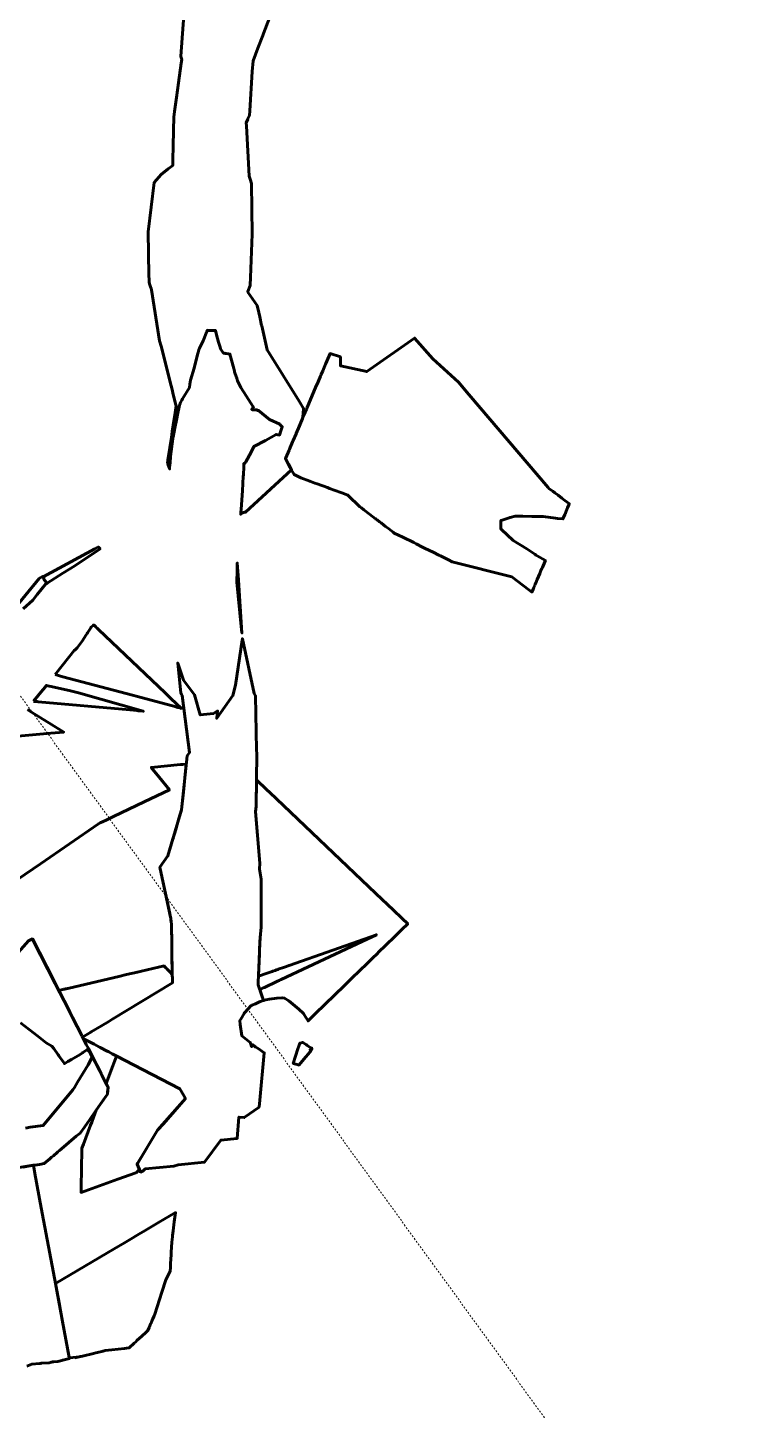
# Model space of a CAD drawing. Header units: millimetres. Extents: x -11105 to 6250, y -8045 to 7046.
# Drawn here: x -3840.4 to -3798.8, y -1026.1 to -944.5 of the extents above; entities that cross this region are included whole.
import ezdxf

# ---------------------------------------------------------------- set-up
doc = ezdxf.new("R2010")
doc.units = ezdxf.units.MM
doc.linetypes.add('DOT', pattern=[2, 1, -1])
for name, color, linetype in [('_Сеть_', 1, 'Continuous'), ('C_____20241011082109304504_БДШ-1_26_28_-260_ЮЗРТ-2_ОР_tridb_ОР_02_20', 1, 'Continuous'), ('C_____20241011082109304504_БДШ-1_26_28_-260_ЮЗРТ-2_ОР_tridb_ОР_03_20', 1, 'Continuous'), ('C_____20241011082111675117_БДШ-2_26_28_-260_ЮЗРТ-2_ОР_tridb_ОР_06_20', 1, 'Continuous'), ('C_____20241011082113471330_БДШ-3_26_28_-260_ЮЗРТ-2_ОР_tridb_ОР_07_20', 1, 'Continuous'), ('C_____20241011082114830865_БДШ-4_26_24_-260_ЮЗРТ-2_ОР_tridb_ОР_01_20', 1, 'Continuous'), ('C_____20241011082116097569_ОРТ_26_-260_ЮЗРТ-2_ОР_tridb_ОР_08_20', 1, 'Continuous'), ('C_____20241011082116097569_ОРТ_26_-260_ЮЗРТ-2_ОР_tridb_ОР_09_20', 1, 'Continuous'), ('C_____20241011082130058816_БДШ-1_25_30_-290_ЮЗРТ-2_ОР_tridb_ОР_01_22_СОБР', 1, 'Continuous')]:
    doc.layers.add(name, color=color, linetype=linetype)

msp = doc.modelspace()

# ---------------------------------------------------------------- linework, layer by layer
at = {"layer": '_Сеть_', "color": 251, "linetype": 'DOT', "lineweight": 13, "ltscale": 0.09, "true_color": 0x42495b}
msp.add_lwpolyline([(-1601.211, -4066.546), (-5607.901, 1448.189)], dxfattribs=at)
at = {"layer": 'C_____20241011082109304504_БДШ-1_26_28_-260_ЮЗРТ-2_ОР_tridb_ОР_02_20', "color": 18, "linetype": 'Continuous', "lineweight": 60, "ltscale": 0.09, "true_color": 0x000000}
msp.add_lwpolyline([(-3841.357, -978.967), (-3839.742, -977), (-3839.692, -976.955), (-3839.516, -976.865), (-3839.447, -977.078), (-3839.271, -977.283), (-3839.344, -977.316), (-3839.349, -977.323), (-3839.871, -977.94), (-3840.121, -978.271), (-3840.695, -978.79)], dxfattribs=at)
at = {"layer": 'C_____20241011082109304504_БДШ-1_26_28_-260_ЮЗРТ-2_ОР_tridb_ОР_03_20', "color": 18, "linetype": 'Continuous', "lineweight": 60, "ltscale": 0.09, "true_color": 0x000000}
for points in [[(-3839.447, -977.078), (-3839.505, -976.898), (-3836.45, -975.253), (-3836.269, -975.156), (-3836.244, -975.142), (-3836.142, -975.252), (-3837.648, -976.241), (-3838.357, -976.692), (-3839.277, -977.277), (-3839.301, -977.249), (-3839.447, -977.078)], [(-3839.323, -977.306), (-3839.349, -977.323), (-3839.344, -977.316), (-3839.323, -977.306)]]:
    msp.add_lwpolyline(points, dxfattribs=at)
at = {"layer": 'C_____20241011082111675117_БДШ-2_26_28_-260_ЮЗРТ-2_ОР_tridb_ОР_06_20', "color": 18, "linetype": 'Continuous', "lineweight": 60, "ltscale": 0.09, "true_color": 0x000000}
for points in [[(-3840.993, -999.095), (-3840.386, -998.412), (-3840.137, -998.295), (-3840.094, -998.379), (-3838.799, -1000.921), (-3838.001, -1002.487), (-3837.935, -1002.616), (-3837.813, -1002.856), (-3837.808, -1002.865), (-3837.767, -1002.946), (-3837.225, -1004.01), (-3837.204, -1004.051), (-3837.083, -1004.288), (-3836.96, -1004.53), (-3836.84, -1004.765), (-3836.84, -1004.766), (-3836.7, -1005.039), (-3836.59, -1005.256), (-3836.432, -1005.565), (-3836.335, -1005.757), (-3836.165, -1006.089), (-3836.087, -1006.244), (-3836.034, -1006.348), (-3835.759, -1006.887), (-3835.663, -1007.075), (-3835.714, -1007.462), (-3835.826, -1007.624), (-3836.41, -1008.465), (-3836.759, -1008.968), (-3837.075, -1009.422), (-3837.322, -1009.779), (-3837.557, -1009.956), (-3838.42, -1010.692), (-3838.542, -1010.797), (-3838.638, -1010.878), (-3838.662, -1010.898), (-3838.673, -1010.908), (-3838.909, -1011.11), (-3839.013, -1011.198), (-3839.122, -1011.291), (-3839.447, -1011.568), (-3839.721, -1011.614), (-3840.165, -1011.688), (-3840.405, -1011.728), (-3840.698, -1011.777)], [(-3840.546, -1009.475), (-3840.275, -1009.423), (-3839.506, -1009.311), (-3837.76, -1007.208), (-3837.664, -1007.066), (-3837.472, -1006.751), (-3836.855, -1005.744), (-3836.607, -1005.274), (-3836.715, -1005.075), (-3836.854, -1004.893), (-3836.888, -1004.85), (-3836.894, -1004.84), (-3836.9, -1004.83), (-3836.901, -1004.828), (-3837.016, -1004.91), (-3837.156, -1005.005), (-3837.168, -1005.013), (-3837.19, -1005.029), (-3837.328, -1005.129), (-3837.827, -1005.426), (-3838.044, -1005.546), (-3838.228, -1005.647), (-3838.258, -1005.664), (-3838.579, -1005.21), (-3838.606, -1005.166), (-3838.619, -1005.145), (-3838.62, -1005.143), (-3838.621, -1005.142), (-3838.621, -1005.142), (-3838.621, -1005.142), (-3838.626, -1005.144), (-3838.888, -1004.772), (-3838.99, -1004.629), (-3839.338, -1004.431), (-3839.825, -1004.048), (-3840.842, -1003.248)]]:
    msp.add_lwpolyline(points, dxfattribs=at)
at = {"layer": 'C_____20241011082113471330_БДШ-3_26_28_-260_ЮЗРТ-2_ОР_tridb_ОР_07_20', "color": 18, "linetype": 'Continuous', "lineweight": 60, "ltscale": 0.09, "true_color": 0x000000}
msp.add_lwpolyline([(-3842.154, -1011.998), (-3840.096, -1011.662), (-3840.091, -1011.661), (-3839.998, -1012.162), (-3839.619, -1014.19), (-3839.485, -1014.909), (-3838.554, -1019.901), (-3838.489, -1020.248), (-3838.344, -1021.024), (-3837.973, -1023.012), (-3837.966, -1023.049), (-3837.959, -1023.089), (-3838.357, -1023.178), (-3838.413, -1023.195), (-3838.65, -1023.263), (-3838.878, -1023.276), (-3838.946, -1023.28), (-3838.98, -1023.292), (-3839.017, -1023.294), (-3839.024, -1023.294), (-3839.164, -1023.338), (-3839.597, -1023.364), (-3839.629, -1023.366), (-3839.666, -1023.38), (-3839.725, -1023.382), (-3839.727, -1023.383), (-3840.172, -1023.417), (-3840.472, -1023.538)], dxfattribs=at)
at = {"layer": 'C_____20241011082114830865_БДШ-4_26_24_-260_ЮЗРТ-2_ОР_tridb_ОР_01_20', "color": 18, "linetype": 'Continuous', "lineweight": 60, "ltscale": 0.09, "true_color": 0x000000}
msp.add_lwpolyline([(-3824.832, -970.588), (-3824.898, -970.462), (-3824.92, -970.42), (-3825.027, -970.215), (-3825.186, -969.912), (-3825.171, -969.877), (-3824.975, -969.415), (-3824.95, -969.358), (-3824.764, -968.92), (-3824.733, -968.847), (-3824.564, -968.451), (-3824.555, -968.43), (-3824.359, -967.968), (-3824.318, -967.87), (-3824.175, -967.535), (-3824.133, -967.436), (-3824.01, -967.146), (-3823.967, -967.045), (-3823.95, -967.005), (-3823.905, -966.9), (-3823.403, -965.72), (-3823.259, -965.382), (-3823.117, -965.046), (-3823.075, -964.949), (-3822.98, -964.724), (-3822.941, -964.632), (-3822.852, -964.424), (-3822.816, -964.34), (-3822.737, -964.152), (-3822.547, -963.705), (-3821.935, -963.903), (-3821.938, -964.333), (-3821.939, -964.423), (-3820.378, -964.77), (-3817.55, -962.796), (-3816.485, -964.015), (-3814.96, -965.39), (-3814.354, -966.131), (-3809.658, -971.616), (-3809.593, -971.692), (-3809.445, -971.803), (-3809.387, -971.847), (-3809.262, -971.941), (-3809.071, -972.084), (-3808.855, -972.246), (-3808.673, -972.383), (-3808.403, -972.586), (-3808.431, -972.652), (-3808.505, -972.826), (-3808.585, -973.015), (-3808.659, -973.188), (-3808.669, -973.213), (-3808.784, -973.482), (-3809.097, -973.447), (-3809.22, -973.432), (-3809.95, -973.343), (-3809.998, -973.342), (-3810.005, -973.342), (-3810.044, -973.341), (-3810.443, -973.334), (-3810.621, -973.33), (-3811.158, -973.315), (-3811.604, -973.313), (-3811.905, -973.389), (-3812.444, -973.562), (-3812.446, -973.579), (-3812.459, -974.058), (-3812.412, -974.104), (-3811.733, -974.755), (-3810.928, -975.25), (-3810.449, -975.569), (-3810.4, -975.601), (-3810.361, -975.627), (-3810.314, -975.659), (-3809.824, -975.928), (-3809.863, -976.02), (-3810, -976.342), (-3810.028, -976.409), (-3810.081, -976.532), (-3810.106, -976.591), (-3810.157, -976.711), (-3810.305, -977.059), (-3810.319, -977.093), (-3810.375, -977.224), (-3810.39, -977.259), (-3810.44, -977.377), (-3810.455, -977.412), (-3810.499, -977.515), (-3810.512, -977.546), (-3810.549, -977.633), (-3810.621, -977.802), (-3810.809, -977.661), (-3811.811, -976.908), (-3815.324, -976.012), (-3815.558, -975.895), (-3815.591, -975.879), (-3815.75, -975.8), (-3815.94, -975.706), (-3816.023, -975.665), (-3816.116, -975.619), (-3816.456, -975.45), (-3816.926, -975.217), (-3817.082, -975.139), (-3817.466, -974.949), (-3817.608, -974.878), (-3818.256, -974.557), (-3818.753, -974.31), (-3818.814, -974.264), (-3818.896, -974.202), (-3819.093, -974.051), (-3819.267, -973.92), (-3819.389, -973.827), (-3819.536, -973.715), (-3819.625, -973.648), (-3819.771, -973.537), (-3819.827, -973.494), (-3819.866, -973.464), (-3820.221, -973.195), (-3820.554, -972.941), (-3820.701, -972.829), (-3820.783, -972.767), (-3821.495, -972.074), (-3821.852, -971.943), (-3821.905, -971.924), (-3822.581, -971.677), (-3822.71, -971.63), (-3823.311, -971.411), (-3823.452, -971.359), (-3823.751, -971.25), (-3824.287, -971.054), (-3824.677, -970.862), (-3824.832, -970.588)], dxfattribs=at)
at = {"layer": 'C_____20241011082116097569_ОРТ_26_-260_ЮЗРТ-2_ОР_tridb_ОР_08_20', "color": 18, "linetype": 'Continuous', "lineweight": 60, "ltscale": 0.09, "true_color": 0x000000}
for points in [[(-3833.962, -1011.6), (-3832.743, -1009.596), (-3831.102, -1007.73), (-3831.43, -1007.15), (-3835.24, -1005.174), (-3835.428, -1005.077), (-3835.635, -1004.969), (-3835.757, -1004.906), (-3836.108, -1004.724), (-3836.123, -1004.716), (-3836.179, -1004.687), (-3836.496, -1004.523), (-3836.58, -1004.479), (-3836.857, -1004.336), (-3837.003, -1004.26), (-3837.132, -1004.193), (-3837.178, -1004.101), (-3836.688, -1003.805), (-3836.669, -1003.793), (-3836.07, -1003.431), (-3835.637, -1003.17), (-3835.452, -1003.058), (-3831.868, -1000.892), (-3831.867, -1000.864), (-3831.871, -1000.678), (-3831.873, -1000.568), (-3831.875, -1000.476), (-3831.877, -1000.36), (-3831.906, -998.887), (-3831.91, -998.638), (-3831.933, -997.48), (-3831.951, -997.252), (-3831.955, -997.203), (-3831.963, -997.095), (-3832.013, -996.861), (-3832.04, -996.736), (-3832.613, -994.055), (-3832.133, -993.387), (-3831.333, -990.671), (-3830.997, -987.472), (-3830.853, -987.27), (-3831.301, -983.914), (-3831.34, -983.849), (-3831.369, -983.746), (-3831.552, -981.999), (-3831.216, -983.005), (-3830.557, -983.865), (-3830.22, -985.058), (-3829.447, -984.979), (-3829.201, -984.82), (-3829.252, -985.253), (-3828.289, -983.913), (-3828.146, -983.293), (-3827.744, -980.648), (-3827.737, -980.598), (-3827.736, -980.582), (-3827.734, -980.557), (-3827.033, -983.797), (-3826.955, -983.941), (-3826.897, -987.128), (-3826.886, -987.353), (-3826.925, -990.472), (-3826.961, -990.762), (-3826.694, -993.812), (-3826.72, -994.178), (-3826.619, -994.762), (-3826.622, -996.734), (-3826.623, -997.13), (-3826.624, -997.563), (-3826.624, -997.591), (-3826.68, -998.196), (-3826.69, -998.302), (-3826.696, -998.449), (-3826.743, -999.528), (-3826.8, -1000.865), (-3826.806, -1000.998), (-3826.585, -1001.631), (-3826.479, -1001.934), (-3826.507, -1001.942), (-3826.656, -1001.985), (-3826.662, -1001.987), (-3826.682, -1001.996), (-3826.996, -1002.144), (-3827.013, -1002.15), (-3827.018, -1002.152), (-3827.114, -1002.184), (-3827.167, -1002.216), (-3827.215, -1002.246), (-3827.228, -1002.253), (-3827.249, -1002.276), (-3827.377, -1002.411), (-3827.608, -1002.656), (-3827.633, -1002.699), (-3827.83, -1003.032), (-3827.881, -1003.119), (-3827.861, -1003.349), (-3827.761, -1004.026), (-3827.278, -1004.417), (-3827.263, -1004.43), (-3827.255, -1004.456), (-3827.193, -1004.652), (-3827.145, -1004.538), (-3827.143, -1004.534), (-3826.987, -1004.671), (-3826.942, -1004.679), (-3826.933, -1004.681), (-3826.796, -1004.775), (-3826.445, -1005.02), (-3826.696, -1007.823), (-3826.742, -1008.227), (-3827.621, -1008.849), (-3827.934, -1008.826), (-3828.041, -1010.085), (-3829.004, -1010.178), (-3829.978, -1011.494), (-3831.532, -1011.645), (-3831.785, -1011.715), (-3833.484, -1011.88), (-3833.595, -1011.997), (-3833.752, -1012.072), (-3833.962, -1011.6)], [(-3823.759, -1004.898), (-3823.743, -1004.896), (-3823.66, -1004.887), (-3823.851, -1005.11), (-3823.977, -1005.257), (-3824.398, -1005.747), (-3824.489, -1005.72), (-3824.727, -1005.65), (-3824.447, -1004.789), (-3824.395, -1004.63), (-3824.34, -1004.461), (-3824.163, -1004.41), (-3824.132, -1004.431), (-3823.973, -1004.541), (-3823.91, -1004.585), (-3823.686, -1004.739), (-3823.609, -1004.772), (-3823.759, -1004.898)]]:
    msp.add_lwpolyline(points, dxfattribs=at)
at = {"layer": 'C_____20241011082116097569_ОРТ_26_-260_ЮЗРТ-2_ОР_tridb_ОР_09_20', "color": 18, "linetype": 'Continuous', "lineweight": 60, "ltscale": 0.09, "true_color": 0x000000}
for points in [[(-3832.164, -970.159), (-3832.141, -970.008), (-3832.026, -969.27), (-3831.931, -968.659), (-3831.876, -968.305), (-3831.76, -967.556), (-3831.707, -967.215), (-3831.641, -966.788), (-3831.644, -966.784), (-3831.644, -966.784), (-3831.661, -966.761), (-3831.664, -966.757), (-3831.69, -966.652), (-3831.803, -966.196), (-3831.913, -965.755), (-3831.945, -965.623), (-3832.507, -963.359), (-3832.521, -963.312), (-3832.532, -963.276), (-3832.628, -962.955), (-3832.629, -962.953), (-3833.108, -959.935), (-3833.127, -959.872), (-3833.158, -959.769), (-3833.195, -959.648), (-3833.24, -959.499), (-3833.247, -959.475), (-3833.25, -959.38), (-3833.256, -959.081), (-3833.313, -956.52), (-3832.95, -953.602), (-3832.544, -953.125), (-3832.116, -952.793), (-3831.854, -952.59), (-3831.818, -951.103), (-3831.812, -950.876), (-3831.803, -950.499), (-3831.784, -949.73), (-3831.74, -949.402), (-3831.629, -948.581), (-3831.511, -947.706), (-3831.355, -946.546), (-3831.316, -946.329), (-3831.365, -946.164), (-3831.371, -946.144), (-3831.371, -946.143), (-3831.375, -946.131), (-3831.137, -942.922)], [(-3826.126, -943.867), (-3826.479, -944.789), (-3826.53, -944.919), (-3826.814, -945.661), (-3827.104, -946.417), (-3827.146, -947.049), (-3827.298, -949.36), (-3827.316, -949.642), (-3827.403, -949.821), (-3827.404, -949.822), (-3827.415, -949.851), (-3827.501, -950.08), (-3827.502, -950.082), (-3827.493, -950.25), (-3827.327, -953.234), (-3827.274, -953.395), (-3827.185, -953.664), (-3827.185, -953.666), (-3827.155, -956.649), (-3827.155, -956.651), (-3827.256, -959.216), (-3827.273, -959.659), (-3827.274, -959.689), (-3827.415, -960.041), (-3827.42, -960.054), (-3827.403, -960.079), (-3826.858, -960.869), (-3826.767, -961.279), (-3826.708, -961.541), (-3826.595, -962.045), (-3826.589, -962.074), (-3826.273, -963.487), (-3826.273, -963.489), (-3824.383, -966.524), (-3824.111, -966.945), (-3824.114, -966.975), (-3824.115, -966.983), (-3824.123, -967.052), (-3824.137, -967.179), (-3824.138, -967.191), (-3824.14, -967.212), (-3824.166, -967.449), (-3824.175, -967.533), (-3824.175, -967.535), (-3824.419, -968.108), (-3824.555, -968.43), (-3824.564, -968.451), (-3824.733, -968.847), (-3824.764, -968.92), (-3824.95, -969.358), (-3824.975, -969.415), (-3825.171, -969.877), (-3825.186, -969.912), (-3825.027, -970.215), (-3825.011, -970.247), (-3824.833, -970.586), (-3827.545, -973.081), (-3827.559, -973.079), (-3827.602, -973.07), (-3827.662, -973.1), (-3827.709, -973.128), (-3827.768, -973.162), (-3827.828, -973.198), (-3827.829, -973.074), (-3827.798, -972.906), (-3827.732, -971.827), (-3827.68, -970.955), (-3827.676, -970.891), (-3827.672, -970.827), (-3827.648, -970.436), (-3827.646, -970.402), (-3827.641, -970.318), (-3827.64, -970.294), (-3827.639, -970.283), (-3827.644, -970.193), (-3827.587, -970.194), (-3827.583, -970.194), (-3827.534, -970.105), (-3827.218, -969.531), (-3827.049, -969.197), (-3826.377, -968.85), (-3825.738, -968.483), (-3825.545, -968.523), (-3825.462, -968.28), (-3825.377, -968.035), (-3825.498, -967.91), (-3825.526, -967.88), (-3826.122, -967.599), (-3826.776, -967.069), (-3826.811, -967.075), (-3826.893, -967.027), (-3827.007, -967.032), (-3827.123, -967.037), (-3827.165, -967.013), (-3827.181, -966.995), (-3827.171, -966.984), (-3827.083, -966.886), (-3827.08, -966.883), (-3827.101, -966.85), (-3827.516, -966.206), (-3827.829, -965.72), (-3828.019, -965.318), (-3828.066, -965.154), (-3828.074, -965.131), (-3828.198, -964.781), (-3828.207, -964.745), (-3828.248, -964.593), (-3828.475, -963.736), (-3828.558, -963.719), (-3828.567, -963.718), (-3828.688, -963.701), (-3828.743, -963.694), (-3828.792, -963.687), (-3828.863, -963.684), (-3828.873, -963.669), (-3829.018, -963.432), (-3829.045, -963.339), (-3829.136, -963.026), (-3829.258, -962.596), (-3829.33, -962.343), (-3829.726, -962.346), (-3829.796, -962.329), (-3829.827, -962.405), (-3830.054, -962.961), (-3830.262, -963.383), (-3830.312, -963.485), (-3830.351, -963.649), (-3830.381, -963.756), (-3830.588, -964.575), (-3830.796, -965.284), (-3830.841, -965.517), (-3830.862, -965.711), (-3831.272, -966.382), (-3831.318, -966.469), (-3831.387, -966.598), (-3831.421, -966.662), (-3831.428, -966.695), (-3831.461, -966.849), (-3831.562, -967.318), (-3831.613, -967.55), (-3831.729, -968.121), (-3831.834, -968.638), (-3831.838, -968.658), (-3831.843, -968.679), (-3831.848, -968.72), (-3831.98, -969.763), (-3832.012, -970.183), (-3832.018, -970.259), (-3832.021, -970.291), (-3832.033, -970.46), (-3832.036, -970.501), (-3832.038, -970.526), (-3832.05, -970.491), (-3832.112, -970.302), (-3832.136, -970.229), (-3832.15, -970.188), (-3832.164, -970.159)], [(-3827.801, -979.825), (-3828.055, -977.216), (-3828.04, -976.53), (-3828.035, -976.182), (-3828.034, -976.076), (-3827.965, -977.079), (-3827.965, -977.098), (-3827.763, -980.213), (-3827.801, -979.825)]]:
    msp.add_lwpolyline(points, dxfattribs=at)
at = {"layer": 'C_____20241011082130058816_БДШ-1_25_30_-290_ЮЗРТ-2_ОР_tridb_ОР_01_22_СОБР', "color": 18, "linetype": 'Continuous', "lineweight": 60, "ltscale": 0.09, "true_color": 0x000000}
for points in [[(-3838.802, -982.677), (-3837.966, -981.631), (-3837.669, -981.26), (-3837.65, -981.242), (-3837.631, -981.225), (-3837.494, -981.098), (-3837.433, -981.017), (-3837.316, -980.859), (-3837.203, -980.706), (-3836.959, -980.331), (-3836.908, -980.252), (-3836.888, -980.216), (-3836.699, -979.914), (-3836.675, -979.864), (-3836.653, -979.846), (-3836.561, -979.771), (-3836.523, -979.74), (-3836.504, -979.758), (-3836.415, -979.843), (-3836.391, -979.866), (-3836.322, -979.932), (-3836.301, -979.951), (-3836.25, -980), (-3836.234, -980.015), (-3832.299, -983.759), (-3832.229, -983.826), (-3832.054, -983.992), (-3831.998, -984.045), (-3831.606, -984.419), (-3831.548, -984.474), (-3831.436, -984.58), (-3831.421, -984.594), (-3831.342, -984.67), (-3831.419, -984.649), (-3831.54, -984.617), (-3831.63, -984.593), (-3831.647, -984.588), (-3833.925, -983.98), (-3834.225, -983.9), (-3838.348, -982.799), (-3838.802, -982.677)], [(-3840.076, -984.254), (-3839.534, -983.584), (-3839.461, -983.494), (-3839.432, -983.456), (-3839.322, -983.316), (-3839.156, -983.353), (-3839.044, -983.378), (-3837.887, -983.637), (-3837.579, -983.706), (-3837.417, -983.752), (-3833.595, -984.838), (-3833.895, -984.811), (-3833.968, -984.804), (-3834.379, -984.767), (-3839.813, -984.278), (-3839.871, -984.273), (-3839.886, -984.271), (-3839.953, -984.265), (-3840.013, -984.26), (-3840.023, -984.259), (-3840.076, -984.254)], [(-3840.435, -984.742), (-3840.385, -984.773), (-3840.333, -984.806), (-3840.323, -984.811), (-3840.306, -984.822), (-3840.294, -984.83), (-3839.17, -985.529), (-3838.294, -986.074), (-3839.061, -986.141), (-3841.436, -986.348)], [(-3841.948, -995.411), (-3839.676, -993.851), (-3836.244, -991.494), (-3836.133, -991.441), (-3835.791, -991.278), (-3835.626, -991.198), (-3835.351, -991.067), (-3833.544, -990.202), (-3832.049, -989.487), (-3832.656, -988.74), (-3833.122, -988.165), (-3831.388, -987.998), (-3831.386, -987.998), (-3831.379, -987.997), (-3831.376, -987.997), (-3831.359, -987.995), (-3831.354, -987.995), (-3831.326, -987.992), (-3831.319, -987.991), (-3831.276, -987.987), (-3831.256, -987.985), (-3831.049, -987.965), (-3831.134, -988.771), (-3831.202, -989.427), (-3831.242, -989.799), (-3831.333, -990.671), (-3831.485, -991.188), (-3831.65, -991.747), (-3831.654, -991.761), (-3831.656, -991.767), (-3831.708, -991.943), (-3831.717, -991.973), (-3831.751, -992.09), (-3831.765, -992.137), (-3831.786, -992.208), (-3831.801, -992.26), (-3831.812, -992.297), (-3831.827, -992.346), (-3831.831, -992.363), (-3831.839, -992.388), (-3832.133, -993.387), (-3832.134, -993.388), (-3832.613, -994.055), (-3832.436, -994.882), (-3832.026, -996.8), (-3832.005, -996.901), (-3831.963, -997.095), (-3831.956, -997.187), (-3831.953, -997.229), (-3831.933, -997.48), (-3831.913, -998.525), (-3831.911, -998.623), (-3831.906, -998.852), (-3831.896, -999.386), (-3831.879, -1000.226), (-3831.878, -1000.328), (-3831.876, -1000.397), (-3832.009, -1000.258), (-3832.112, -1000.15), (-3832.185, -1000.074), (-3832.227, -1000.03), (-3832.242, -1000.014), (-3832.335, -999.917), (-3832.345, -999.906), (-3832.356, -999.894), (-3832.36, -999.891), (-3832.36, -999.89), (-3833.707, -1000.204), (-3833.936, -1000.257), (-3834.575, -1000.406), (-3835.046, -1000.516), (-3837.982, -1001.201), (-3838.058, -1001.218), (-3838.162, -1001.242), (-3838.212, -1001.254), (-3838.261, -1001.266), (-3838.283, -1001.271), (-3838.329, -1001.281), (-3838.353, -1001.287), (-3838.585, -1001.341), (-3838.887, -1000.748), (-3840.137, -998.295), (-3840.386, -998.412), (-3840.663, -998.724)], [(-3823.719, -1003.018), (-3823.739, -1003.037), (-3823.843, -1003.139), (-3823.848, -1003.144), (-3823.85, -1003.141), (-3824, -1002.898), (-3824.127, -1002.694), (-3824.401, -1002.454), (-3824.981, -1001.958), (-3825.248, -1001.789), (-3825.373, -1001.782), (-3825.406, -1001.78), (-3825.699, -1001.787), (-3826.137, -1001.845), (-3826.352, -1001.9), (-3826.434, -1001.921), (-3826.479, -1001.934), (-3826.596, -1001.599), (-3826.659, -1001.419), (-3826.705, -1001.288), (-3826.609, -1001.243), (-3826.503, -1001.193), (-3826.426, -1001.157), (-3826.386, -1001.138), (-3826.261, -1001.08), (-3825.845, -1000.884), (-3825.616, -1000.777), (-3825.608, -1000.773), (-3825.588, -1000.764), (-3825.54, -1000.741), (-3825.449, -1000.698), (-3820.645, -998.442), (-3819.806, -998.048), (-3824.974, -999.862), (-3825.252, -999.96), (-3825.617, -1000.088), (-3825.626, -1000.092), (-3825.72, -1000.124), (-3825.805, -1000.154), (-3825.926, -1000.197), (-3825.968, -1000.212), (-3826.276, -1000.32), (-3826.784, -1000.498), (-3826.727, -999.175), (-3826.694, -998.407), (-3826.69, -998.302), (-3826.683, -998.227), (-3826.624, -997.591), (-3826.624, -997.567), (-3826.623, -997.194), (-3826.622, -996.854), (-3826.62, -995.242), (-3826.619, -994.762), (-3826.72, -994.178), (-3826.694, -993.812), (-3826.958, -990.795), (-3826.961, -990.762), (-3826.925, -990.472), (-3826.921, -990.325), (-3826.905, -988.892), (-3826.762, -989.028), (-3826.595, -989.187), (-3826.574, -989.207), (-3826.439, -989.336), (-3826.415, -989.358), (-3826.309, -989.459), (-3826.287, -989.48), (-3826.208, -989.555), (-3826.19, -989.572), (-3826.133, -989.626), (-3819.845, -995.609), (-3818.799, -996.605), (-3818.315, -997.065), (-3817.959, -997.404), (-3818.304, -997.74), (-3818.763, -998.188), (-3818.864, -998.286), (-3818.897, -998.319), (-3819.077, -998.494), (-3819.315, -998.726), (-3819.621, -999.024), (-3819.808, -999.206), (-3819.98, -999.374), (-3820.049, -999.441), (-3820.361, -999.746), (-3821.257, -1000.619), (-3821.695, -1001.045), (-3823.424, -1002.73), (-3823.483, -1002.788), (-3823.719, -1003.018)], [(-3834.007, -1012.107), (-3834.038, -1012.119), (-3835.089, -1012.496), (-3837.265, -1013.277), (-3837.259, -1012.962), (-3837.222, -1010.761), (-3837.22, -1010.658), (-3837.132, -1010.424), (-3836.712, -1009.304), (-3836.64, -1009.113), (-3836.621, -1009.062), (-3836.38, -1008.422), (-3835.714, -1007.462), (-3835.699, -1007.349), (-3835.663, -1007.075), (-3835.784, -1006.837), (-3835.393, -1005.794), (-3835.274, -1005.479), (-3835.198, -1005.277), (-3835.116, -1005.238), (-3834.172, -1005.728), (-3831.43, -1007.15), (-3831.256, -1007.457), (-3831.102, -1007.73), (-3832.404, -1009.211), (-3832.743, -1009.596), (-3833.517, -1010.869), (-3833.919, -1011.53), (-3833.962, -1011.6), (-3833.817, -1011.927), (-3834.007, -1012.107)], [(-3837.638, -1023.054), (-3837.286, -1022.971), (-3837.329, -1022.976), (-3837.379, -1022.983), (-3837.749, -1023.029), (-3837.965, -1023.056), (-3837.972, -1023.02), (-3838.706, -1019.083), (-3838.786, -1018.658), (-3835.304, -1016.6), (-3834.702, -1016.244), (-3834.416, -1016.075), (-3833.864, -1015.749), (-3833.472, -1015.517), (-3832.685, -1015.051), (-3831.686, -1014.461), (-3831.76, -1015.02), (-3831.831, -1015.549), (-3831.861, -1015.815), (-3831.87, -1015.894), (-3831.907, -1016.216), (-3831.942, -1016.794), (-3831.949, -1016.904), (-3831.952, -1016.956), (-3831.982, -1017.467), (-3831.992, -1017.714), (-3832.002, -1017.92), (-3832.048, -1018.012), (-3832.106, -1018.125), (-3832.267, -1018.442), (-3832.501, -1019.172), (-3832.913, -1020.469), (-3832.957, -1020.567), (-3833.034, -1020.742), (-3833.068, -1020.821), (-3833.115, -1020.933), (-3833.13, -1020.97), (-3833.142, -1021), (-3833.247, -1021.25), (-3833.316, -1021.429), (-3833.443, -1021.544), (-3833.678, -1021.763), (-3833.967, -1022.026), (-3834.042, -1022.097), (-3834.126, -1022.174), (-3834.428, -1022.46), (-3834.581, -1022.477), (-3834.693, -1022.489), (-3835.442, -1022.565), (-3835.851, -1022.615), (-3835.965, -1022.644), (-3836.305, -1022.733), (-3836.398, -1022.758), (-3836.532, -1022.793), (-3837.182, -1022.946), (-3837.286, -1022.971), (-3837.638, -1023.054)]]:
    msp.add_lwpolyline(points, dxfattribs=at)

doc.saveas('drawing.dxf')
